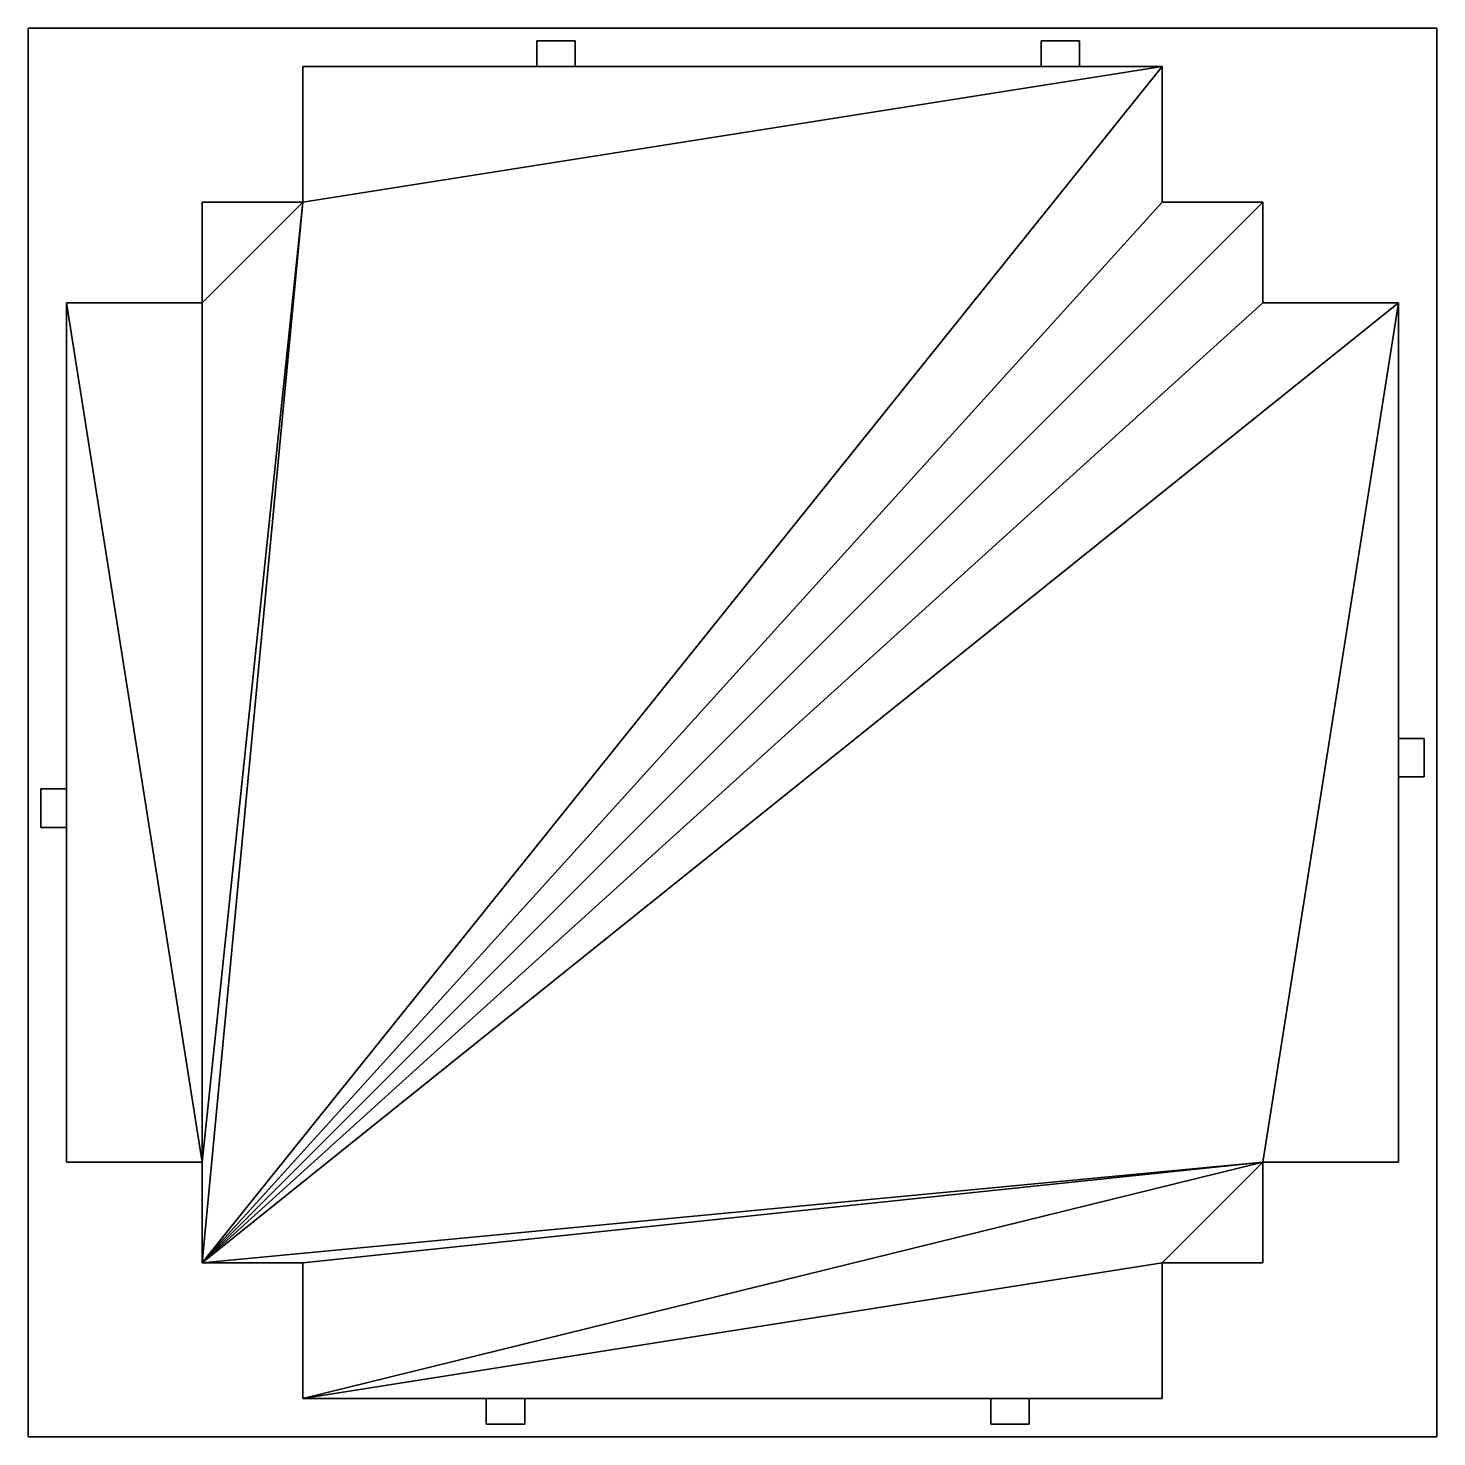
# Model space of a CAD drawing. Extents: x -0.275 to 0.275, y -0.275 to 0.275.
import ezdxf

# ---------------------------------------------------------------- set-up
doc = ezdxf.new("R2010")
doc.units = 0

# ---------------------------------------------------------------- blocks, each defined once
blk = doc.blocks.new('TOP_SILKSCREEN_Polygon_1')
at = {"layer": '2', "color": 2}
for points in [[(-0.26988, -0.02203), (-0.26988, -0.03703), (-0.25988, -0.03703), (-0.25988, -0.02203)], [(-0.26988, -0.02203, 0.063), (-0.26988, -0.03703, 0.063), (-0.25988, -0.03703, 0.063), (-0.25988, -0.02203, 0.063)], [(-0.25988, -0.02203), (-0.26988, -0.02203), (-0.26988, -0.02203, 0.063), (-0.25988, -0.02203, 0.063)], [(-0.26988, -0.02203), (-0.26988, -0.03703), (-0.26988, -0.03703, 0.063), (-0.26988, -0.02203, 0.063)], [(-0.25988, -0.03703), (-0.25988, -0.02203), (-0.25988, -0.02203, 0.063), (-0.25988, -0.03703, 0.063)], [(-0.26988, -0.03703), (-0.25988, -0.03703), (-0.25988, -0.03703, 0.063), (-0.26988, -0.03703, 0.063)]]:
    blk.add_3dface(points, dxfattribs=at)
blk = doc.blocks.new('TOP_SILKSCREEN_Polygon_18')
at = {"layer": '2', "color": 2}
for points in [[(-0.09608, -0.25988), (-0.09608, -0.26988), (-0.08108, -0.26988), (-0.08108, -0.25988)], [(-0.09608, -0.25988, 0.063), (-0.09608, -0.26988, 0.063), (-0.08108, -0.26988, 0.063), (-0.08108, -0.25988, 0.063)], [(-0.08108, -0.25988), (-0.09608, -0.25988), (-0.09608, -0.25988, 0.063), (-0.08108, -0.25988, 0.063)], [(-0.09608, -0.25988), (-0.09608, -0.26988), (-0.09608, -0.26988, 0.063), (-0.09608, -0.25988, 0.063)], [(-0.08108, -0.26988), (-0.08108, -0.25988), (-0.08108, -0.25988, 0.063), (-0.08108, -0.26988, 0.063)], [(-0.09608, -0.26988), (-0.08108, -0.26988), (-0.08108, -0.26988, 0.063), (-0.09608, -0.26988, 0.063)]]:
    blk.add_3dface(points, dxfattribs=at)
blk = doc.blocks.new('TOP_SILKSCREEN_Polygon_19')
at = {"layer": '2', "color": 2}
for points in [[(0.10077, -0.25988), (0.10077, -0.26988), (0.11577, -0.26988), (0.11577, -0.25988)], [(0.10077, -0.25988, 0.063), (0.10077, -0.26988, 0.063), (0.11577, -0.26988, 0.063), (0.11577, -0.25988, 0.063)], [(0.11577, -0.25988), (0.10077, -0.25988), (0.10077, -0.25988, 0.063), (0.11577, -0.25988, 0.063)], [(0.10077, -0.25988), (0.10077, -0.26988), (0.10077, -0.26988, 0.063), (0.10077, -0.25988, 0.063)], [(0.11577, -0.26988), (0.11577, -0.25988), (0.11577, -0.25988, 0.063), (0.11577, -0.26988, 0.063)], [(0.10077, -0.26988), (0.11577, -0.26988), (0.11577, -0.26988, 0.063), (0.10077, -0.26988, 0.063)]]:
    blk.add_3dface(points, dxfattribs=at)
blk = doc.blocks.new('TOP_SILKSCREEN_Polygon_36')
at = {"layer": '2', "color": 2}
for points in [[(0.26988, -0.00234), (0.26988, -0.01734), (0.25988, -0.01734), (0.25988, -0.00234)], [(0.26988, -0.00234, 0.063), (0.26988, -0.01734, 0.063), (0.25988, -0.01734, 0.063), (0.25988, -0.00234, 0.063)], [(0.25988, -0.00234), (0.26988, -0.00234), (0.26988, -0.00234, 0.063), (0.25988, -0.00234, 0.063)], [(0.25988, -0.01734), (0.25988, -0.00234), (0.25988, -0.00234, 0.063), (0.25988, -0.01734, 0.063)], [(0.26988, -0.00234), (0.26988, -0.01734), (0.26988, -0.01734, 0.063), (0.26988, -0.00234, 0.063)], [(0.26988, -0.01734), (0.25988, -0.01734), (0.25988, -0.01734, 0.063), (0.26988, -0.01734, 0.063)]]:
    blk.add_3dface(points, dxfattribs=at)
blk = doc.blocks.new('TOP_SILKSCREEN_Polygon_53')
at = {"layer": '2', "color": 2}
for points in [[(0.12045, 0.25988), (0.12045, 0.26988), (0.13545, 0.26988), (0.13545, 0.25988)], [(0.12045, 0.25988, 0.063), (0.12045, 0.26988, 0.063), (0.13545, 0.26988, 0.063), (0.13545, 0.25988, 0.063)], [(0.12045, 0.25988), (0.12045, 0.26988), (0.12045, 0.26988, 0.063), (0.12045, 0.25988, 0.063)], [(0.12045, 0.26988), (0.13545, 0.26988), (0.13545, 0.26988, 0.063), (0.12045, 0.26988, 0.063)], [(0.13545, 0.26988), (0.13545, 0.25988), (0.13545, 0.25988, 0.063), (0.13545, 0.26988, 0.063)], [(0.13545, 0.25988), (0.12045, 0.25988), (0.12045, 0.25988, 0.063), (0.13545, 0.25988, 0.063)]]:
    blk.add_3dface(points, dxfattribs=at)
blk = doc.blocks.new('TOP_SILKSCREEN_Polygon_54')
at = {"layer": '2', "color": 2}
for points in [[(-0.0764, 0.25988), (-0.0764, 0.26988), (-0.0614, 0.26988), (-0.0614, 0.25988)], [(-0.0764, 0.25988, 0.063), (-0.0764, 0.26988, 0.063), (-0.0614, 0.26988, 0.063), (-0.0614, 0.25988, 0.063)], [(-0.0764, 0.25988), (-0.0764, 0.26988), (-0.0764, 0.26988, 0.063), (-0.0764, 0.25988, 0.063)], [(-0.0764, 0.26988), (-0.0614, 0.26988), (-0.0614, 0.26988, 0.063), (-0.0764, 0.26988, 0.063)], [(-0.0614, 0.26988), (-0.0614, 0.25988), (-0.0614, 0.25988, 0.063), (-0.0614, 0.26988, 0.063)], [(-0.0614, 0.25988), (-0.0764, 0.25988), (-0.0764, 0.25988, 0.063), (-0.0614, 0.25988, 0.063)]]:
    blk.add_3dface(points, dxfattribs=at)
blk = doc.blocks.new('TOP_PLACE_BOUND_Polygon_91')
at = {"layer": '8', "color": 8}
for points in [[(-0.207, -0.207), (-0.16764, 0.207), (0.16764, 0.25988)], [(-0.207, -0.207), (0.16764, 0.25988), (0.16764, 0.207)], [(-0.207, -0.207, 0.063), (-0.16764, 0.207, 0.063), (0.16764, 0.25988, 0.063)], [(-0.207, -0.207, 0.063), (0.16764, 0.25988, 0.063), (0.16764, 0.207, 0.063)], [(-0.16764, 0.207), (-0.16764, 0.25988), (0.16764, 0.25988)], [(-0.16764, 0.207, 0.063), (-0.16764, 0.25988, 0.063), (0.16764, 0.25988, 0.063)], [(-0.16764, 0.207), (-0.16764, 0.25988), (-0.16764, 0.25988, 0.063), (-0.16764, 0.207, 0.063)], [(-0.16764, 0.25988), (0.16764, 0.25988), (0.16764, 0.25988, 0.063), (-0.16764, 0.25988, 0.063)], [(0.16764, 0.25988), (0.16764, 0.207), (0.16764, 0.207, 0.063), (0.16764, 0.25988, 0.063)], [(-0.207, -0.207), (-0.207, -0.16764), (-0.16764, 0.207)], [(-0.207, -0.16764), (-0.207, 0.16764), (-0.16764, 0.207)], [(-0.207, 0.16764), (-0.207, 0.207), (-0.16764, 0.207)], [(-0.207, -0.207), (0.16764, 0.207), (0.207, 0.207)], [(-0.207, -0.207), (0.207, 0.207), (0.207, 0.16764)], [(-0.207, -0.207, 0.063), (-0.207, -0.16764, 0.063), (-0.16764, 0.207, 0.063)], [(-0.207, -0.16764, 0.063), (-0.207, 0.16764, 0.063), (-0.16764, 0.207, 0.063)], [(-0.207, 0.16764, 0.063), (-0.207, 0.207, 0.063), (-0.16764, 0.207, 0.063)], [(-0.207, -0.207, 0.063), (0.16764, 0.207, 0.063), (0.207, 0.207, 0.063)], [(-0.207, -0.207, 0.063), (0.207, 0.207, 0.063), (0.207, 0.16764, 0.063)], [(-0.207, 0.16764), (-0.207, 0.207), (-0.207, 0.207, 0.063), (-0.207, 0.16764, 0.063)], [(-0.207, 0.207), (-0.16764, 0.207), (-0.16764, 0.207, 0.063), (-0.207, 0.207, 0.063)], [(0.16764, 0.207), (0.207, 0.207), (0.207, 0.207, 0.063), (0.16764, 0.207, 0.063)], [(0.207, 0.207), (0.207, 0.16764), (0.207, 0.16764, 0.063), (0.207, 0.207, 0.063)], [(-0.207, -0.16764), (-0.25988, -0.16764), (-0.25988, 0.16764)], [(-0.207, -0.16764), (-0.25988, 0.16764), (-0.207, 0.16764)], [(-0.207, -0.16764, 0.063), (-0.25988, -0.16764, 0.063), (-0.25988, 0.16764, 0.063)], [(-0.207, -0.16764, 0.063), (-0.25988, 0.16764, 0.063), (-0.207, 0.16764, 0.063)], [(-0.25988, -0.16764), (-0.25988, 0.16764), (-0.25988, 0.16764, 0.063), (-0.25988, -0.16764, 0.063)], [(-0.25988, 0.16764), (-0.207, 0.16764), (-0.207, 0.16764, 0.063), (-0.25988, 0.16764, 0.063)], [(-0.207, -0.207), (0.207, 0.16764), (0.25988, 0.16764)], [(-0.207, -0.207), (0.25988, 0.16764), (0.207, -0.16764)], [(-0.207, -0.207, 0.063), (0.207, 0.16764, 0.063), (0.25988, 0.16764, 0.063)], [(-0.207, -0.207, 0.063), (0.25988, 0.16764, 0.063), (0.207, -0.16764, 0.063)], [(0.25988, 0.16764), (0.25988, -0.16764), (0.207, -0.16764)], [(0.25988, 0.16764, 0.063), (0.25988, -0.16764, 0.063), (0.207, -0.16764, 0.063)], [(0.207, 0.16764), (0.25988, 0.16764), (0.25988, 0.16764, 0.063), (0.207, 0.16764, 0.063)], [(0.25988, 0.16764), (0.25988, -0.16764), (0.25988, -0.16764, 0.063), (0.25988, 0.16764, 0.063)], [(-0.207, -0.16764), (-0.25988, -0.16764), (-0.25988, -0.16764, 0.063), (-0.207, -0.16764, 0.063)], [(-0.207, -0.207), (0.207, -0.16764), (-0.16764, -0.207)], [(-0.207, -0.207, 0.063), (0.207, -0.16764, 0.063), (-0.16764, -0.207, 0.063)], [(-0.207, -0.207), (-0.207, -0.16764), (-0.207, -0.16764, 0.063), (-0.207, -0.207, 0.063)], [(0.207, -0.16764), (0.16764, -0.207), (-0.16764, -0.25988)], [(0.207, -0.16764), (-0.16764, -0.25988), (-0.16764, -0.207)], [(0.207, -0.16764, 0.063), (0.16764, -0.207, 0.063), (-0.16764, -0.25988, 0.063)], [(0.207, -0.16764, 0.063), (-0.16764, -0.25988, 0.063), (-0.16764, -0.207, 0.063)], [(0.207, -0.16764), (0.207, -0.207), (0.16764, -0.207)], [(0.207, -0.16764, 0.063), (0.207, -0.207, 0.063), (0.16764, -0.207, 0.063)], [(0.25988, -0.16764), (0.207, -0.16764), (0.207, -0.16764, 0.063), (0.25988, -0.16764, 0.063)], [(0.207, -0.16764), (0.207, -0.207), (0.207, -0.207, 0.063), (0.207, -0.16764, 0.063)], [(-0.16764, -0.207), (-0.207, -0.207), (-0.207, -0.207, 0.063), (-0.16764, -0.207, 0.063)], [(0.16764, -0.207), (0.16764, -0.25988), (-0.16764, -0.25988)], [(0.16764, -0.207, 0.063), (0.16764, -0.25988, 0.063), (-0.16764, -0.25988, 0.063)], [(-0.16764, -0.25988), (-0.16764, -0.207), (-0.16764, -0.207, 0.063), (-0.16764, -0.25988, 0.063)], [(0.207, -0.207), (0.16764, -0.207), (0.16764, -0.207, 0.063), (0.207, -0.207, 0.063)], [(0.16764, -0.207), (0.16764, -0.25988), (0.16764, -0.25988, 0.063), (0.16764, -0.207, 0.063)], [(0.16764, -0.25988), (-0.16764, -0.25988), (-0.16764, -0.25988, 0.063), (0.16764, -0.25988, 0.063)]]:
    blk.add_3dface(points, dxfattribs=at)
blk = doc.blocks.new('TOP_VALOR_Polygon_118')
at = {"layer": '23', "color": 23}
for points in [[(-0.27488, -0.27488), (-0.27488, 0.27488), (0.27488, 0.27488), (0.27488, -0.27488)], [(-0.27488, -0.27488, 0.063), (-0.27488, 0.27488, 0.063), (0.27488, 0.27488, 0.063), (0.27488, -0.27488, 0.063)], [(-0.27488, -0.27488), (-0.27488, 0.27488), (-0.27488, 0.27488, 0.063), (-0.27488, -0.27488, 0.063)], [(-0.27488, 0.27488), (0.27488, 0.27488), (0.27488, 0.27488, 0.063), (-0.27488, 0.27488, 0.063)], [(0.27488, 0.27488), (0.27488, -0.27488), (0.27488, -0.27488, 0.063), (0.27488, 0.27488, 0.063)], [(0.27488, -0.27488), (-0.27488, -0.27488), (-0.27488, -0.27488, 0.063), (0.27488, -0.27488, 0.063)]]:
    blk.add_3dface(points, dxfattribs=at)

msp = doc.modelspace()

# ---------------------------------------------------------------- block references
at = {"layer": '2'}
for name in ['TOP_SILKSCREEN_Polygon_54', 'TOP_SILKSCREEN_Polygon_53', 'TOP_SILKSCREEN_Polygon_36', 'TOP_SILKSCREEN_Polygon_1', 'TOP_SILKSCREEN_Polygon_18', 'TOP_SILKSCREEN_Polygon_19']:
    msp.add_blockref(name, (0, 0), dxfattribs=at)
at = {"layer": '23'}
msp.add_blockref('TOP_VALOR_Polygon_118', (0, 0), dxfattribs=at)
at = {"layer": '8'}
msp.add_blockref('TOP_PLACE_BOUND_Polygon_91', (0, 0), dxfattribs=at)

doc.saveas('drawing.dxf')
